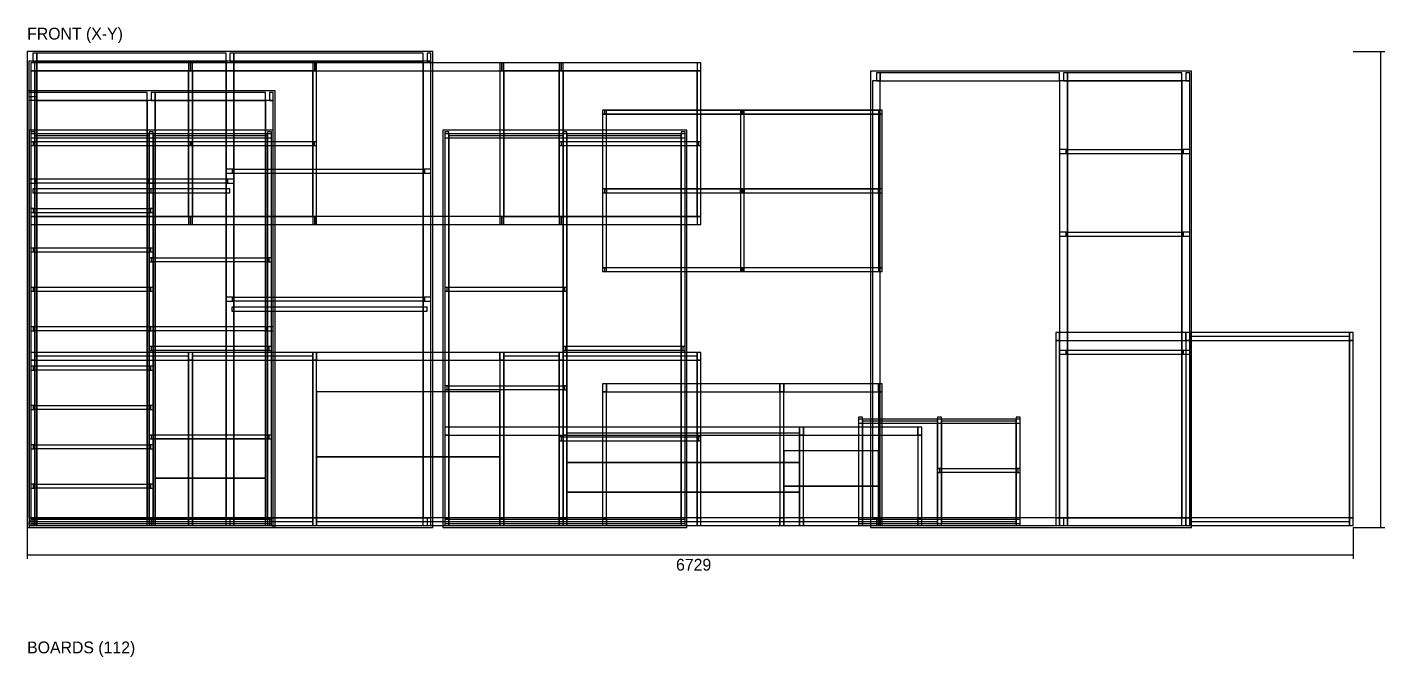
# Model space of a CAD drawing. Header units: millimetres. Extents: x 0 to 31630, y -6679 to 16403.
# Drawn here: x 0 to 6889, y -658 to 2541 of the extents above; entities that cross this region are included whole.
import ezdxf

# ---------------------------------------------------------------- set-up
doc = ezdxf.new("R2010")
doc.units = ezdxf.units.MM
for name, color, linetype in [('BOARDS', 3, 'CONTINUOUS'), ('DIMS', 2, 'CONTINUOUS'), ('FITTINGS', 5, 'CONTINUOUS'), ('MEMBERS', 1, 'CONTINUOUS'), ('TEXT', 4, 'CONTINUOUS')]:
    doc.layers.add(name, color=color, linetype=linetype)

msp = doc.modelspace()

# ---------------------------------------------------------------- linework, layer by layer
at = {"layer": 'BOARDS'}
for p, q in [((2058, 2418), (0, 2418)), ((0, 2418), (0, 0)), ((2058, 0), (2058, 2418)), ((5908, 2318), (4280, 2318)), ((4280, 2318), (4280, 0)), ((5908, 0), (5908, 2318)), ((1258, 2218), (0, 2218)), ((0, 2218), (0, 0)), ((1258, 0), (1258, 2218)), ((3628, 2118), (2930, 2118)), ((2930, 2118), (2930, 2100)), ((2930, 2100), (3628, 2100)), ((3628, 2100), (3628, 2118)), ((4328, 2118), (3630, 2118)), ((3630, 2118), (3630, 2100)), ((3630, 2100), (4328, 2100)), ((4328, 2100), (4328, 2118)), ((1248, 2018), (10, 2018)), ((10, 2018), (10, 0)), ((1248, 0), (1248, 2018)), ((3348, 2018), (2110, 2018)), ((2110, 2018), (2110, 0)), ((3348, 0), (3348, 2018)), ((828, 1958), (30, 1958)), ((30, 1958), (30, 1940)), ((30, 1940), (828, 1940)), ((828, 1940), (828, 1958)), ((1458, 1958), (830, 1958)), ((830, 1958), (830, 1940)), ((830, 1940), (1458, 1940)), ((1458, 1940), (1458, 1958)), ((3408, 1958), (2710, 1958)), ((2710, 1958), (2710, 1940)), ((2710, 1940), (3408, 1940)), ((3408, 1940), (3408, 1958)), ((5868, 1918), (5270, 1918)), ((5270, 1918), (5270, 1900)), ((5270, 1900), (5868, 1900)), ((5868, 1900), (5868, 1918)), ((2018, 1818), (1040, 1818)), ((1040, 1818), (1040, 1800)), ((1040, 1800), (2018, 1800)), ((2018, 1800), (2018, 1818)), ((1018, 1768), (40, 1768)), ((40, 1768), (40, 1750)), ((618, 1768), (40, 1768)), ((40, 1768), (40, 1750)), ((40, 1750), (1018, 1750)), ((40, 1750), (618, 1750)), ((618, 1750), (618, 1768)), ((1018, 1750), (1018, 1768)), ((3628, 1718), (2930, 1718)), ((2930, 1718), (2930, 1700)), ((2930, 1700), (3628, 1700)), ((3628, 1700), (3628, 1718)), ((4328, 1718), (3630, 1718)), ((3630, 1718), (3630, 1700)), ((3630, 1700), (4328, 1700)), ((4328, 1700), (4328, 1718)), ((628, 1618), (30, 1618)), ((30, 1618), (30, 1600)), ((30, 1600), (628, 1600)), ((628, 1600), (628, 1618)), ((5868, 1498), (5270, 1498)), ((5270, 1498), (5270, 1480)), ((5270, 1480), (5868, 1480)), ((5868, 1480), (5868, 1498)), ((628, 1418), (30, 1418)), ((30, 1418), (30, 1400)), ((30, 1400), (628, 1400)), ((628, 1400), (628, 1418)), ((1228, 1368), (630, 1368)), ((630, 1368), (630, 1350)), ((630, 1350), (1228, 1350)), ((1228, 1350), (1228, 1368)), ((3628, 1318), (2930, 1318)), ((2930, 1318), (2930, 1300)), ((3628, 1300), (3628, 1318)), ((4328, 1318), (3630, 1318)), ((3630, 1318), (3630, 1300)), ((4328, 1300), (4328, 1318)), ((2930, 1300), (3628, 1300)), ((3630, 1300), (4328, 1300)), ((628, 1218), (30, 1218)), ((30, 1218), (30, 1200)), ((30, 1200), (628, 1200)), ((628, 1200), (628, 1218)), ((2728, 1218), (2130, 1218)), ((2130, 1218), (2130, 1200)), ((2130, 1200), (2728, 1200)), ((2728, 1200), (2728, 1218)), ((2018, 1168), (1040, 1168)), ((1040, 1168), (1040, 1150)), ((1040, 1150), (2018, 1150)), ((2018, 1150), (2018, 1168)), ((628, 1018), (30, 1018)), ((30, 1018), (30, 1000)), ((30, 1000), (628, 1000)), ((628, 1000), (628, 1018)), ((1218, 1018), (640, 1018)), ((640, 1018), (640, 1000)), ((640, 1000), (1218, 1000)), ((1218, 1000), (1218, 1018)), ((1228, 918), (630, 918)), ((630, 918), (630, 900)), ((630, 900), (1228, 900)), ((1228, 900), (1228, 918)), ((3328, 918), (2730, 918)), ((2730, 918), (2730, 900)), ((2730, 900), (3328, 900)), ((3328, 900), (3328, 918)), ((5868, 898), (5270, 898)), ((5270, 898), (5270, 880)), ((5868, 880), (5868, 898)), ((5270, 880), (5868, 880)), ((628, 818), (30, 818)), ((30, 818), (30, 800)), ((30, 800), (628, 800)), ((628, 800), (628, 818)), ((2728, 718), (2130, 718)), ((2130, 718), (2130, 700)), ((2130, 700), (2728, 700)), ((2728, 700), (2728, 718)), ((628, 618), (30, 618)), ((30, 618), (30, 600)), ((30, 600), (628, 600)), ((628, 600), (628, 618)), ((628, 418), (30, 418)), ((30, 418), (30, 400)), ((628, 400), (628, 418)), ((1228, 468), (630, 468)), ((630, 468), (630, 450)), ((630, 450), (1228, 450)), ((1228, 450), (1228, 468)), ((3408, 458), (2710, 458)), ((2710, 458), (2710, 440)), ((2710, 440), (3408, 440)), ((3408, 440), (3408, 458)), ((30, 400), (628, 400)), ((5028, 298), (4630, 298)), ((4630, 298), (4630, 280)), ((4630, 280), (5028, 280)), ((5028, 280), (5028, 298)), ((628, 218), (30, 218)), ((30, 218), (30, 200)), ((628, 200), (628, 218)), ((30, 200), (628, 200)), ((0, 0), (2058, 0)), ((0, 0), (1258, 0)), ((10, 0), (1248, 0)), ((2110, 0), (3348, 0)), ((4280, 0), (5908, 0))]:
    msp.add_line(p, q, dxfattribs=at)
at = {"layer": 'DIMS'}
for p, q in [((6729, 2418), (6889, 2418)), ((6869, 0), (6869, 2418)), ((0, 0), (0, -160)), ((6729, 0), (6729, -160)), ((6729, 0), (6889, 0)), ((0, -140), (6729, -140))]:
    msp.add_line(p, q, dxfattribs=at)
at = {"layer": 'FITTINGS'}
for p, q in [((1009, 2369), (49, 2369)), ((49, 2369), (49, 49)), ((1009, 49), (1009, 2369)), ((2009, 2369), (1049, 2369)), ((1049, 2369), (1049, 49)), ((2009, 49), (2009, 2369)), ((819, 2319), (39, 2319)), ((39, 2319), (39, 1579)), ((819, 1579), (819, 2319)), ((1449, 2319), (839, 2319)), ((839, 2319), (839, 1579)), ((1449, 1579), (1449, 2319)), ((2699, 2319), (2419, 2319)), ((2419, 2319), (2419, 1579)), ((2699, 1579), (2699, 2319)), ((3399, 2319), (2719, 2319)), ((2719, 2319), (2719, 1579)), ((3399, 1579), (3399, 2319)), ((5859, 2269), (5279, 2269)), ((5279, 2269), (5279, 49)), ((5859, 49), (5859, 2269)), ((609, 2169), (49, 2169)), ((49, 2169), (49, 49)), ((609, 49), (609, 2169)), ((1209, 2169), (649, 2169)), ((649, 2169), (649, 49)), ((1209, 49), (1209, 2169)), ((619, 1989), (39, 1989)), ((39, 1989), (39, 29)), ((619, 29), (619, 1989)), ((1219, 1989), (639, 1989)), ((639, 1989), (639, 29)), ((1219, 29), (1219, 1989)), ((2719, 1989), (2139, 1989)), ((2139, 1989), (2139, 29)), ((2719, 29), (2719, 1989)), ((3319, 1989), (2739, 1989)), ((2739, 1989), (2739, 29)), ((3319, 29), (3319, 1989)), ((39, 1579), (819, 1579)), ((839, 1579), (1449, 1579)), ((2419, 1579), (2699, 1579)), ((2719, 1579), (3399, 1579)), ((6709, 969), (5899, 969)), ((5899, 969), (5899, 29)), ((6709, 29), (6709, 969)), ((819, 869), (39, 869)), ((39, 869), (39, 29)), ((819, 29), (819, 869)), ((1449, 869), (839, 869)), ((839, 869), (839, 29)), ((1449, 29), (1449, 869)), ((2699, 869), (2419, 869)), ((2419, 869), (2419, 29)), ((2699, 29), (2699, 869)), ((3399, 869), (2719, 869)), ((2719, 869), (2719, 29)), ((3399, 29), (3399, 869)), ((2399, 689), (1469, 689)), ((1469, 689), (1469, 359)), ((2399, 359), (2399, 689)), ((4619, 539), (4239, 539)), ((4239, 539), (4239, 29)), ((4619, 29), (4619, 539)), ((5019, 539), (4639, 539)), ((4639, 539), (4639, 29)), ((5019, 29), (5019, 539)), ((1209, 449), (649, 449)), ((649, 449), (649, 249)), ((1209, 249), (1209, 449)), ((3919, 479), (2739, 479)), ((2739, 479), (2739, 329)), ((3919, 329), (3919, 479)), ((2399, 359), (1469, 359)), ((1469, 359), (1469, 29)), ((1469, 359), (2399, 359)), ((2399, 29), (2399, 359)), ((4319, 389), (3839, 389)), ((3839, 389), (3839, 209)), ((4319, 209), (4319, 389)), ((3919, 329), (2739, 329)), ((2739, 329), (2739, 179)), ((2739, 329), (3919, 329)), ((3919, 179), (3919, 329)), ((1209, 249), (649, 249)), ((649, 249), (649, 49)), ((649, 249), (1209, 249)), ((1209, 49), (1209, 249)), ((4319, 209), (3839, 209)), ((3839, 209), (3839, 29)), ((3839, 209), (4319, 209)), ((4319, 29), (4319, 209)), ((3919, 179), (2739, 179)), ((2739, 179), (2739, 29)), ((2739, 179), (3919, 179)), ((3919, 29), (3919, 179)), ((39, 29), (819, 29)), ((39, 29), (619, 29)), ((49, 49), (1009, 49)), ((49, 49), (609, 49)), ((639, 29), (1219, 29)), ((649, 49), (1209, 49)), ((649, 49), (1209, 49)), ((839, 29), (1449, 29)), ((1049, 49), (2009, 49)), ((1469, 29), (2399, 29)), ((2139, 29), (2719, 29)), ((2419, 29), (2699, 29)), ((2719, 29), (3399, 29)), ((2739, 29), (3919, 29)), ((2739, 29), (3319, 29)), ((3839, 29), (4319, 29)), ((4239, 29), (4619, 29)), ((4639, 29), (5019, 29)), ((5279, 49), (5859, 49)), ((5899, 29), (6709, 29))]:
    msp.add_line(p, q, dxfattribs=at)
at = {"layer": 'MEMBERS'}
for p, q in [((49, 2369), (9, 2369)), ((9, 2369), (9, 49)), ((49, 2369), (9, 2369)), ((9, 2369), (9, 49)), ((829, 2359), (19, 2359)), ((19, 2359), (19, 2319)), ((829, 2359), (19, 2359)), ((19, 2359), (19, 2319)), ((39, 2359), (19, 2359)), ((19, 2359), (19, 2319)), ((49, 2409), (29, 2409)), ((29, 2409), (29, 2369)), ((29, 2369), (49, 2369)), ((39, 2319), (39, 2359)), ((1009, 2409), (49, 2409)), ((49, 2409), (49, 2369)), ((1009, 2409), (49, 2409)), ((49, 2409), (49, 2369)), ((49, 2369), (49, 2409)), ((49, 49), (49, 2369)), ((49, 49), (49, 2369)), ((49, 2369), (1009, 2369)), ((49, 2369), (1009, 2369)), ((839, 2359), (819, 2359)), ((819, 2359), (819, 2319)), ((829, 2319), (829, 2359)), ((829, 2319), (829, 2359)), ((1459, 2359), (829, 2359)), ((829, 2359), (829, 2319)), ((1459, 2359), (829, 2359)), ((829, 2359), (829, 2319)), ((839, 2319), (839, 2359)), ((1009, 2369), (1009, 2409)), ((1009, 2369), (1009, 2409)), ((1049, 2369), (1009, 2369)), ((1009, 2369), (1009, 49)), ((1049, 2369), (1009, 2369)), ((1009, 2369), (1009, 49)), ((1049, 2409), (1029, 2409)), ((1029, 2409), (1029, 2369)), ((1029, 2369), (1049, 2369)), ((2009, 2409), (1049, 2409)), ((1049, 2409), (1049, 2369)), ((2009, 2409), (1049, 2409)), ((1049, 2409), (1049, 2369)), ((1049, 2369), (1049, 2409)), ((1049, 49), (1049, 2369)), ((1049, 49), (1049, 2369)), ((1049, 2369), (2009, 2369)), ((1049, 2369), (2009, 2369)), ((1469, 2359), (1449, 2359)), ((1449, 2359), (1449, 2319)), ((1459, 2319), (1459, 2359)), ((1459, 2319), (1459, 2359)), ((2409, 2359), (1459, 2359)), ((1459, 2359), (1459, 2319)), ((2409, 2359), (1459, 2359)), ((1459, 2359), (1459, 2319)), ((1469, 2319), (1469, 2359)), ((2009, 2369), (2009, 2409)), ((2009, 2369), (2009, 2409)), ((2049, 2369), (2009, 2369)), ((2009, 2369), (2009, 49)), ((2049, 2369), (2009, 2369)), ((2009, 2369), (2009, 49)), ((2049, 2409), (2029, 2409)), ((2029, 2409), (2029, 2369)), ((2029, 2369), (2049, 2369)), ((2049, 2369), (2049, 2409)), ((2049, 49), (2049, 2369)), ((2049, 49), (2049, 2369)), ((2419, 2359), (2399, 2359)), ((2399, 2359), (2399, 2319)), ((2409, 2319), (2409, 2359)), ((2409, 2319), (2409, 2359)), ((2709, 2359), (2409, 2359)), ((2409, 2359), (2409, 2319)), ((2709, 2359), (2409, 2359)), ((2409, 2359), (2409, 2319)), ((2419, 2319), (2419, 2359)), ((2719, 2359), (2699, 2359)), ((2699, 2359), (2699, 2319)), ((2709, 2319), (2709, 2359)), ((2709, 2319), (2709, 2359)), ((3419, 2359), (2709, 2359)), ((2709, 2359), (2709, 2319)), ((3419, 2359), (2709, 2359)), ((2709, 2359), (2709, 2319)), ((2719, 2319), (2719, 2359)), ((3419, 2359), (3399, 2359)), ((3399, 2359), (3399, 2319)), ((3419, 2319), (3419, 2359)), ((3419, 2319), (3419, 2359)), ((3419, 2319), (3419, 2359)), ((39, 2319), (19, 2319)), ((19, 2319), (19, 1579)), ((39, 2319), (19, 2319)), ((19, 2319), (19, 1579)), ((19, 2319), (829, 2319)), ((19, 2319), (829, 2319)), ((19, 2319), (39, 2319)), ((39, 1579), (39, 2319)), ((39, 1579), (39, 2319)), ((839, 2319), (819, 2319)), ((819, 2319), (819, 1579)), ((839, 2319), (819, 2319)), ((819, 2319), (819, 1579)), ((819, 2319), (839, 2319)), ((829, 2319), (1459, 2319)), ((829, 2319), (1459, 2319)), ((839, 1579), (839, 2319)), ((839, 1579), (839, 2319)), ((1469, 2319), (1449, 2319)), ((1449, 2319), (1449, 1579)), ((1469, 2319), (1449, 2319)), ((1449, 2319), (1449, 1579)), ((1449, 2319), (1469, 2319)), ((1459, 2319), (2409, 2319)), ((1459, 2319), (2409, 2319)), ((1469, 1579), (1469, 2319)), ((1469, 1579), (1469, 2319)), ((2419, 2319), (2399, 2319)), ((2399, 2319), (2399, 1579)), ((2419, 2319), (2399, 2319)), ((2399, 2319), (2399, 1579)), ((2399, 2319), (2419, 2319)), ((2409, 2319), (2709, 2319)), ((2409, 2319), (2709, 2319)), ((2419, 1579), (2419, 2319)), ((2419, 1579), (2419, 2319)), ((2719, 2319), (2699, 2319)), ((2699, 2319), (2699, 1579)), ((2719, 2319), (2699, 2319)), ((2699, 2319), (2699, 1579)), ((2699, 2319), (2719, 2319)), ((2709, 2319), (3419, 2319)), ((2709, 2319), (3419, 2319)), ((2719, 1579), (2719, 2319)), ((2719, 1579), (2719, 2319)), ((3419, 2319), (3399, 2319)), ((3399, 2319), (3399, 1579)), ((3419, 2319), (3399, 2319)), ((3399, 2319), (3399, 1579)), ((3399, 2319), (3419, 2319)), ((3419, 1579), (3419, 2319)), ((3419, 1579), (3419, 2319)), ((4329, 2309), (4309, 2309)), ((4309, 2309), (4309, 2269)), ((5239, 2309), (4329, 2309)), ((4329, 2309), (4329, 2269)), ((5239, 2309), (4329, 2309)), ((4329, 2309), (4329, 2269)), ((4329, 2269), (4329, 2309)), ((5239, 2269), (5239, 2309)), ((5239, 2269), (5239, 2309)), ((5279, 2309), (5259, 2309)), ((5259, 2309), (5259, 2269)), ((5859, 2309), (5279, 2309)), ((5279, 2309), (5279, 2269)), ((5859, 2309), (5279, 2309)), ((5279, 2309), (5279, 2269)), ((5279, 2269), (5279, 2309)), ((5859, 2269), (5859, 2309)), ((5859, 2269), (5859, 2309)), ((5899, 2309), (5879, 2309)), ((5879, 2309), (5879, 2269)), ((5899, 2269), (5899, 2309)), ((49, 2209), (9, 2209)), ((9, 2209), (9, 2189)), ((609, 2209), (49, 2209)), ((49, 2209), (49, 2169)), ((609, 2209), (49, 2209)), ((49, 2209), (49, 2169)), ((49, 2189), (49, 2209)), ((609, 2169), (609, 2209)), ((609, 2169), (609, 2209)), ((649, 2209), (629, 2209)), ((629, 2209), (629, 2169)), ((1209, 2209), (649, 2209)), ((649, 2209), (649, 2169)), ((1209, 2209), (649, 2209)), ((649, 2209), (649, 2169)), ((649, 2169), (649, 2209)), ((1209, 2169), (1209, 2209)), ((1209, 2169), (1209, 2209)), ((1249, 2209), (1229, 2209)), ((1229, 2209), (1229, 2169)), ((1249, 2169), (1249, 2209)), ((4329, 2269), (4289, 2269)), ((4289, 2269), (4289, 49)), ((4329, 2269), (4289, 2269)), ((4289, 2269), (4289, 49)), ((4309, 2269), (4329, 2269)), ((4329, 49), (4329, 2269)), ((4329, 49), (4329, 2269)), ((4329, 2269), (5239, 2269)), ((4329, 2269), (5239, 2269)), ((5279, 2269), (5239, 2269)), ((5239, 2269), (5239, 49)), ((5279, 2269), (5239, 2269)), ((5239, 2269), (5239, 49)), ((5259, 2269), (5279, 2269)), ((5279, 49), (5279, 2269)), ((5279, 49), (5279, 2269)), ((5279, 2269), (5859, 2269)), ((5279, 2269), (5859, 2269)), ((5899, 2269), (5859, 2269)), ((5859, 2269), (5859, 49)), ((5899, 2269), (5859, 2269)), ((5859, 2269), (5859, 49)), ((5879, 2269), (5899, 2269)), ((5899, 49), (5899, 2269)), ((5899, 49), (5899, 2269)), ((9, 2189), (49, 2189)), ((49, 2169), (9, 2169)), ((9, 2169), (9, 49)), ((49, 2169), (9, 2169)), ((9, 2169), (9, 49)), ((49, 49), (49, 2169)), ((49, 49), (49, 2169)), ((49, 2169), (609, 2169)), ((49, 2169), (609, 2169)), ((649, 2169), (609, 2169)), ((609, 2169), (609, 49)), ((649, 2169), (609, 2169)), ((609, 2169), (609, 49)), ((629, 2169), (649, 2169)), ((649, 49), (649, 2169)), ((649, 49), (649, 2169)), ((649, 2169), (1209, 2169)), ((649, 2169), (1209, 2169)), ((1249, 2169), (1209, 2169)), ((1209, 2169), (1209, 49)), ((1249, 2169), (1209, 2169)), ((1209, 2169), (1209, 49)), ((1229, 2169), (1249, 2169)), ((1249, 49), (1249, 2169)), ((1249, 49), (1249, 2169)), ((3629, 2119), (2919, 2119)), ((2919, 2119), (2919, 2099)), ((3629, 2119), (2919, 2119)), ((2919, 2119), (2919, 2099)), ((2939, 2119), (2919, 2119)), ((2919, 2119), (2919, 2099)), ((2939, 2099), (2919, 2099)), ((2919, 2099), (2919, 1319)), ((2939, 2099), (2919, 2099)), ((2919, 2099), (2919, 1319)), ((2919, 2099), (3629, 2099)), ((2919, 2099), (3629, 2099)), ((2919, 2099), (2939, 2099)), ((2939, 2099), (2939, 2119)), ((2939, 1319), (2939, 2099)), ((2939, 1319), (2939, 2099)), ((3639, 2119), (3619, 2119)), ((3619, 2119), (3619, 2099)), ((3639, 2099), (3619, 2099)), ((3619, 2099), (3619, 1319)), ((3639, 2099), (3619, 2099)), ((3619, 2099), (3619, 1319)), ((3619, 2099), (3639, 2099)), ((3629, 2099), (3629, 2119)), ((3629, 2099), (3629, 2119)), ((4339, 2119), (3629, 2119)), ((3629, 2119), (3629, 2099)), ((4339, 2119), (3629, 2119)), ((3629, 2119), (3629, 2099)), ((3629, 2099), (4339, 2099)), ((3629, 2099), (4339, 2099)), ((3639, 2099), (3639, 2119)), ((3639, 1319), (3639, 2099)), ((3639, 1319), (3639, 2099)), ((4339, 2119), (4319, 2119)), ((4319, 2119), (4319, 2099)), ((4339, 2099), (4319, 2099)), ((4319, 2099), (4319, 1319)), ((4339, 2099), (4319, 2099)), ((4319, 2099), (4319, 1319)), ((4319, 2099), (4339, 2099)), ((4339, 2099), (4339, 2119)), ((4339, 2099), (4339, 2119)), ((4339, 2099), (4339, 2119)), ((4339, 1319), (4339, 2099)), ((4339, 1319), (4339, 2099)), ((39, 2009), (19, 2009)), ((19, 2009), (19, 9)), ((39, 2009), (19, 2009)), ((19, 2009), (19, 9)), ((39, 1999), (19, 1999)), ((19, 1999), (19, 1979)), ((39, 9), (39, 2009)), ((39, 9), (39, 2009)), ((619, 1999), (39, 1999)), ((39, 1999), (39, 1979)), ((619, 1999), (39, 1999)), ((39, 1999), (39, 1979)), ((39, 1979), (39, 1999)), ((639, 2009), (619, 2009)), ((619, 2009), (619, 9)), ((639, 2009), (619, 2009)), ((619, 2009), (619, 9)), ((619, 1979), (619, 1999)), ((619, 1979), (619, 1999)), ((639, 1999), (619, 1999)), ((619, 1999), (619, 1979)), ((639, 9), (639, 2009)), ((639, 9), (639, 2009)), ((1219, 1999), (639, 1999)), ((639, 1999), (639, 1979)), ((1219, 1999), (639, 1999)), ((639, 1999), (639, 1979)), ((639, 1979), (639, 1999)), ((1239, 2009), (1219, 2009)), ((1219, 2009), (1219, 9)), ((1239, 2009), (1219, 2009)), ((1219, 2009), (1219, 9)), ((1219, 1979), (1219, 1999)), ((1219, 1979), (1219, 1999)), ((1239, 1999), (1219, 1999)), ((1219, 1999), (1219, 1979)), ((1239, 9), (1239, 2009)), ((1239, 9), (1239, 2009)), ((1239, 1979), (1239, 1999)), ((2139, 2009), (2119, 2009)), ((2119, 2009), (2119, 9)), ((2139, 2009), (2119, 2009)), ((2119, 2009), (2119, 9)), ((2139, 1999), (2119, 1999)), ((2119, 1999), (2119, 1979)), ((2139, 9), (2139, 2009)), ((2139, 9), (2139, 2009)), ((2719, 1999), (2139, 1999)), ((2139, 1999), (2139, 1979)), ((2719, 1999), (2139, 1999)), ((2139, 1999), (2139, 1979)), ((2139, 1979), (2139, 1999)), ((2739, 2009), (2719, 2009)), ((2719, 2009), (2719, 9)), ((2739, 2009), (2719, 2009)), ((2719, 2009), (2719, 9)), ((2719, 1979), (2719, 1999)), ((2719, 1979), (2719, 1999)), ((2739, 1999), (2719, 1999)), ((2719, 1999), (2719, 1979)), ((2739, 9), (2739, 2009)), ((2739, 9), (2739, 2009)), ((3319, 1999), (2739, 1999)), ((2739, 1999), (2739, 1979)), ((3319, 1999), (2739, 1999)), ((2739, 1999), (2739, 1979)), ((2739, 1979), (2739, 1999)), ((3339, 2009), (3319, 2009)), ((3319, 2009), (3319, 9)), ((3339, 2009), (3319, 2009)), ((3319, 2009), (3319, 9)), ((3319, 1979), (3319, 1999)), ((3319, 1979), (3319, 1999)), ((3339, 1999), (3319, 1999)), ((3319, 1999), (3319, 1979)), ((3339, 9), (3339, 2009)), ((3339, 9), (3339, 2009)), ((3339, 1979), (3339, 1999)), ((19, 1979), (39, 1979)), ((39, 1959), (19, 1959)), ((19, 1959), (19, 1939)), ((19, 1939), (39, 1939)), ((39, 1979), (619, 1979)), ((39, 1979), (619, 1979)), ((39, 1939), (39, 1959)), ((619, 1979), (639, 1979)), ((639, 1979), (1219, 1979)), ((639, 1979), (1219, 1979)), ((839, 1959), (819, 1959)), ((819, 1959), (819, 1939)), ((819, 1939), (839, 1939)), ((839, 1939), (839, 1959)), ((1219, 1979), (1239, 1979)), ((1469, 1959), (1449, 1959)), ((1449, 1959), (1449, 1939)), ((1449, 1939), (1469, 1939)), ((1469, 1939), (1469, 1959)), ((2119, 1979), (2139, 1979)), ((2139, 1979), (2719, 1979)), ((2139, 1979), (2719, 1979)), ((2719, 1959), (2699, 1959)), ((2699, 1959), (2699, 1939)), ((2699, 1939), (2719, 1939)), ((2719, 1979), (2739, 1979)), ((2719, 1939), (2719, 1959)), ((2739, 1979), (3319, 1979)), ((2739, 1979), (3319, 1979)), ((3319, 1979), (3339, 1979)), ((3419, 1959), (3399, 1959)), ((3399, 1959), (3399, 1939)), ((3399, 1939), (3419, 1939)), ((3419, 1939), (3419, 1959)), ((5279, 1919), (5239, 1919)), ((5239, 1919), (5239, 1899)), ((5239, 1899), (5279, 1899)), ((5279, 1899), (5279, 1919)), ((5899, 1919), (5859, 1919)), ((5859, 1919), (5859, 1899)), ((5859, 1899), (5899, 1899)), ((5899, 1899), (5899, 1919)), ((1049, 1819), (1009, 1819)), ((1009, 1819), (1009, 1799)), ((1009, 1799), (1049, 1799)), ((1049, 1799), (1049, 1819)), ((2049, 1819), (2009, 1819)), ((2009, 1819), (2009, 1799)), ((2009, 1799), (2049, 1799)), ((2049, 1799), (2049, 1819)), ((49, 1769), (9, 1769)), ((9, 1769), (9, 1749)), ((49, 1769), (9, 1769)), ((9, 1769), (9, 1749)), ((9, 1749), (49, 1749)), ((9, 1749), (49, 1749)), ((49, 1749), (49, 1769)), ((49, 1749), (49, 1769)), ((649, 1769), (609, 1769)), ((609, 1769), (609, 1749)), ((609, 1749), (649, 1749)), ((649, 1749), (649, 1769)), ((1049, 1769), (1009, 1769)), ((1009, 1769), (1009, 1749)), ((1009, 1749), (1049, 1749)), ((1049, 1749), (1049, 1769)), ((629, 1719), (29, 1719)), ((29, 1719), (29, 1699)), ((29, 1699), (629, 1699)), ((1029, 1719), (39, 1719)), ((39, 1719), (39, 1699)), ((39, 1699), (1029, 1699)), ((629, 1699), (629, 1719)), ((1029, 1699), (1029, 1719)), ((2939, 1719), (2919, 1719)), ((2919, 1719), (2919, 1699)), ((2919, 1699), (2939, 1699)), ((3619, 1719), (2939, 1719)), ((2939, 1719), (2939, 1699)), ((3619, 1719), (2939, 1719)), ((2939, 1719), (2939, 1699)), ((2939, 1699), (2939, 1719)), ((2939, 1699), (3619, 1699)), ((2939, 1699), (3619, 1699)), ((3619, 1699), (3619, 1719)), ((3619, 1699), (3619, 1719)), ((3639, 1719), (3619, 1719)), ((3619, 1719), (3619, 1699)), ((3619, 1699), (3639, 1699)), ((4319, 1719), (3639, 1719)), ((3639, 1719), (3639, 1699)), ((4319, 1719), (3639, 1719)), ((3639, 1719), (3639, 1699)), ((3639, 1699), (3639, 1719)), ((3639, 1699), (4319, 1699)), ((3639, 1699), (4319, 1699)), ((4319, 1699), (4319, 1719)), ((4319, 1699), (4319, 1719)), ((4339, 1719), (4319, 1719)), ((4319, 1719), (4319, 1699)), ((4319, 1699), (4339, 1699)), ((4339, 1699), (4339, 1719)), ((39, 1619), (19, 1619)), ((19, 1619), (19, 1599)), ((19, 1599), (39, 1599)), ((39, 1599), (39, 1619)), ((639, 1619), (619, 1619)), ((619, 1619), (619, 1599)), ((619, 1599), (639, 1599)), ((639, 1599), (639, 1619)), ((19, 1579), (39, 1579)), ((19, 1579), (39, 1579)), ((829, 1579), (19, 1579)), ((19, 1579), (19, 1539)), ((829, 1579), (19, 1579)), ((19, 1579), (19, 1539)), ((39, 1579), (19, 1579)), ((19, 1579), (19, 1539)), ((19, 1539), (829, 1539)), ((19, 1539), (829, 1539)), ((19, 1539), (39, 1539)), ((39, 1539), (39, 1579)), ((819, 1579), (839, 1579)), ((819, 1579), (839, 1579)), ((839, 1579), (819, 1579)), ((819, 1579), (819, 1539)), ((819, 1539), (839, 1539)), ((829, 1539), (829, 1579)), ((829, 1539), (829, 1579)), ((1459, 1579), (829, 1579)), ((829, 1579), (829, 1539)), ((1459, 1579), (829, 1579)), ((829, 1579), (829, 1539)), ((829, 1539), (1459, 1539)), ((829, 1539), (1459, 1539)), ((839, 1539), (839, 1579)), ((1449, 1579), (1469, 1579)), ((1449, 1579), (1469, 1579)), ((1469, 1579), (1449, 1579)), ((1449, 1579), (1449, 1539)), ((1449, 1539), (1469, 1539)), ((1459, 1539), (1459, 1579)), ((1459, 1539), (1459, 1579)), ((2409, 1579), (1459, 1579)), ((1459, 1579), (1459, 1539)), ((2409, 1579), (1459, 1579)), ((1459, 1579), (1459, 1539)), ((1459, 1539), (2409, 1539)), ((1459, 1539), (2409, 1539)), ((1469, 1539), (1469, 1579)), ((2399, 1579), (2419, 1579)), ((2399, 1579), (2419, 1579)), ((2419, 1579), (2399, 1579)), ((2399, 1579), (2399, 1539)), ((2399, 1539), (2419, 1539)), ((2409, 1539), (2409, 1579)), ((2409, 1539), (2409, 1579)), ((2709, 1579), (2409, 1579)), ((2409, 1579), (2409, 1539)), ((2709, 1579), (2409, 1579)), ((2409, 1579), (2409, 1539)), ((2409, 1539), (2709, 1539)), ((2409, 1539), (2709, 1539)), ((2419, 1539), (2419, 1579)), ((2699, 1579), (2719, 1579)), ((2699, 1579), (2719, 1579)), ((2719, 1579), (2699, 1579)), ((2699, 1579), (2699, 1539)), ((2699, 1539), (2719, 1539)), ((2709, 1539), (2709, 1579)), ((2709, 1539), (2709, 1579)), ((3419, 1579), (2709, 1579)), ((2709, 1579), (2709, 1539)), ((3419, 1579), (2709, 1579)), ((2709, 1579), (2709, 1539)), ((2709, 1539), (3419, 1539)), ((2709, 1539), (3419, 1539)), ((2719, 1539), (2719, 1579)), ((3399, 1579), (3419, 1579)), ((3399, 1579), (3419, 1579)), ((3419, 1579), (3399, 1579)), ((3399, 1579), (3399, 1539)), ((3399, 1539), (3419, 1539)), ((3419, 1539), (3419, 1579)), ((3419, 1539), (3419, 1579)), ((3419, 1539), (3419, 1579)), ((5279, 1499), (5239, 1499)), ((5239, 1499), (5239, 1479)), ((5239, 1479), (5279, 1479)), ((5279, 1479), (5279, 1499)), ((5899, 1499), (5859, 1499)), ((5859, 1499), (5859, 1479)), ((5859, 1479), (5899, 1479)), ((5899, 1479), (5899, 1499)), ((39, 1419), (19, 1419)), ((19, 1419), (19, 1399)), ((19, 1399), (39, 1399)), ((39, 1399), (39, 1419)), ((639, 1419), (619, 1419)), ((619, 1419), (619, 1399)), ((619, 1399), (639, 1399)), ((639, 1399), (639, 1419)), ((639, 1369), (619, 1369)), ((619, 1369), (619, 1349)), ((619, 1349), (639, 1349)), ((639, 1349), (639, 1369)), ((1239, 1369), (1219, 1369)), ((1219, 1369), (1219, 1349)), ((1219, 1349), (1239, 1349)), ((1239, 1349), (1239, 1369)), ((2919, 1319), (2939, 1319)), ((2919, 1319), (2939, 1319)), ((3629, 1319), (2919, 1319)), ((2919, 1319), (2919, 1299)), ((3629, 1319), (2919, 1319)), ((2919, 1319), (2919, 1299)), ((2939, 1319), (2919, 1319)), ((2919, 1319), (2919, 1299)), ((2939, 1299), (2939, 1319)), ((3619, 1319), (3639, 1319)), ((3619, 1319), (3639, 1319)), ((3639, 1319), (3619, 1319)), ((3619, 1319), (3619, 1299)), ((3629, 1299), (3629, 1319)), ((3629, 1299), (3629, 1319)), ((4339, 1319), (3629, 1319)), ((3629, 1319), (3629, 1299)), ((4339, 1319), (3629, 1319)), ((3629, 1319), (3629, 1299)), ((3639, 1299), (3639, 1319)), ((4319, 1319), (4339, 1319)), ((4319, 1319), (4339, 1319)), ((4339, 1319), (4319, 1319)), ((4319, 1319), (4319, 1299)), ((4339, 1299), (4339, 1319)), ((4339, 1299), (4339, 1319)), ((4339, 1299), (4339, 1319)), ((2919, 1299), (3629, 1299)), ((2919, 1299), (3629, 1299)), ((2919, 1299), (2939, 1299)), ((3619, 1299), (3639, 1299)), ((3629, 1299), (4339, 1299)), ((3629, 1299), (4339, 1299)), ((4319, 1299), (4339, 1299)), ((39, 1219), (19, 1219)), ((19, 1219), (19, 1199)), ((19, 1199), (39, 1199)), ((39, 1199), (39, 1219)), ((639, 1219), (619, 1219)), ((619, 1219), (619, 1199)), ((619, 1199), (639, 1199)), ((639, 1199), (639, 1219)), ((2139, 1219), (2119, 1219)), ((2119, 1219), (2119, 1199)), ((2119, 1199), (2139, 1199)), ((2139, 1199), (2139, 1219)), ((2739, 1219), (2719, 1219)), ((2719, 1219), (2719, 1199)), ((2719, 1199), (2739, 1199)), ((2739, 1199), (2739, 1219)), ((1049, 1169), (1009, 1169)), ((1009, 1169), (1009, 1149)), ((1009, 1149), (1049, 1149)), ((2029, 1119), (1039, 1119)), ((1039, 1119), (1039, 1099)), ((1049, 1149), (1049, 1169)), ((2049, 1169), (2009, 1169)), ((2009, 1169), (2009, 1149)), ((2009, 1149), (2049, 1149)), ((2029, 1099), (2029, 1119)), ((2049, 1149), (2049, 1169)), ((1039, 1099), (2029, 1099)), ((39, 1019), (19, 1019)), ((19, 1019), (19, 999)), ((19, 999), (39, 999)), ((39, 999), (39, 1019)), ((649, 1019), (609, 1019)), ((609, 1019), (609, 999)), ((609, 999), (649, 999)), ((639, 1019), (619, 1019)), ((619, 1019), (619, 999)), ((619, 999), (639, 999)), ((639, 999), (639, 1019)), ((649, 999), (649, 1019)), ((1249, 1019), (1209, 1019)), ((1209, 1019), (1209, 999)), ((1209, 999), (1249, 999)), ((1249, 999), (1249, 1019)), ((5239, 989), (5219, 989)), ((5219, 989), (5219, 949)), ((5879, 989), (5239, 989)), ((5239, 989), (5239, 949)), ((5879, 989), (5239, 989)), ((5239, 989), (5239, 949)), ((5239, 949), (5239, 989)), ((5879, 949), (5879, 989)), ((5879, 949), (5879, 989)), ((5899, 989), (5879, 989)), ((5879, 989), (5879, 949)), ((6709, 989), (5899, 989)), ((5899, 989), (5899, 949)), ((6709, 989), (5899, 989)), ((5899, 989), (5899, 949)), ((5899, 949), (5899, 989)), ((6709, 949), (6709, 989)), ((6709, 949), (6709, 989)), ((6729, 989), (6709, 989)), ((6709, 989), (6709, 949)), ((6729, 949), (6729, 989)), ((639, 919), (619, 919)), ((619, 919), (619, 899)), ((619, 899), (639, 899)), ((639, 899), (639, 919)), ((1239, 919), (1219, 919)), ((1219, 919), (1219, 899)), ((1219, 899), (1239, 899)), ((1239, 899), (1239, 919)), ((2739, 919), (2719, 919)), ((2719, 919), (2719, 899)), ((2719, 899), (2739, 899)), ((2739, 899), (2739, 919)), ((3339, 919), (3319, 919)), ((3319, 919), (3319, 899)), ((3319, 899), (3339, 899)), ((3339, 899), (3339, 919)), ((5239, 949), (5219, 949)), ((5219, 949), (5219, 49)), ((5239, 949), (5219, 949)), ((5219, 949), (5219, 49)), ((5219, 949), (5239, 949)), ((5239, 49), (5239, 949)), ((5239, 49), (5239, 949)), ((5239, 949), (5879, 949)), ((5239, 949), (5879, 949)), ((5279, 899), (5239, 899)), ((5239, 899), (5239, 879)), ((5279, 879), (5279, 899)), ((5899, 899), (5859, 899)), ((5859, 899), (5859, 879)), ((5899, 949), (5879, 949)), ((5879, 949), (5879, 49)), ((5899, 949), (5879, 949)), ((5879, 949), (5879, 49)), ((5879, 949), (5899, 949)), ((5899, 49), (5899, 949)), ((5899, 49), (5899, 949)), ((5899, 949), (6709, 949)), ((5899, 949), (6709, 949)), ((5899, 879), (5899, 899)), ((6729, 949), (6709, 949)), ((6709, 949), (6709, 49)), ((6729, 949), (6709, 949)), ((6709, 949), (6709, 49)), ((6709, 949), (6729, 949)), ((6729, 49), (6729, 949)), ((6729, 49), (6729, 949)), ((39, 889), (19, 889)), ((19, 889), (19, 849)), ((39, 849), (19, 849)), ((19, 849), (19, 49)), ((39, 849), (19, 849)), ((19, 849), (19, 49)), ((19, 849), (39, 849)), ((819, 889), (39, 889)), ((39, 889), (39, 849)), ((819, 889), (39, 889)), ((39, 889), (39, 849)), ((39, 849), (39, 889)), ((39, 49), (39, 849)), ((39, 49), (39, 849)), ((39, 849), (819, 849)), ((39, 849), (819, 849)), ((819, 849), (819, 889)), ((819, 849), (819, 889)), ((839, 889), (819, 889)), ((819, 889), (819, 849)), ((839, 849), (819, 849)), ((819, 849), (819, 49)), ((839, 849), (819, 849)), ((819, 849), (819, 49)), ((819, 849), (839, 849)), ((1449, 889), (839, 889)), ((839, 889), (839, 849)), ((1449, 889), (839, 889)), ((839, 889), (839, 849)), ((839, 849), (839, 889)), ((839, 49), (839, 849)), ((839, 49), (839, 849)), ((839, 849), (1449, 849)), ((839, 849), (1449, 849)), ((1449, 849), (1449, 889)), ((1449, 849), (1449, 889)), ((1469, 889), (1449, 889)), ((1449, 889), (1449, 849)), ((1469, 849), (1449, 849)), ((1449, 849), (1449, 49)), ((1469, 849), (1449, 849)), ((1449, 849), (1449, 49)), ((1449, 849), (1469, 849)), ((2399, 889), (1469, 889)), ((1469, 889), (1469, 849)), ((2399, 889), (1469, 889)), ((1469, 889), (1469, 849)), ((1469, 849), (1469, 889)), ((1469, 49), (1469, 849)), ((1469, 49), (1469, 849)), ((1469, 849), (2399, 849)), ((1469, 849), (2399, 849)), ((2399, 849), (2399, 889)), ((2399, 849), (2399, 889)), ((2419, 889), (2399, 889)), ((2399, 889), (2399, 849)), ((2419, 849), (2399, 849)), ((2399, 849), (2399, 49)), ((2419, 849), (2399, 849)), ((2399, 849), (2399, 49)), ((2399, 849), (2419, 849)), ((2699, 889), (2419, 889)), ((2419, 889), (2419, 849)), ((2699, 889), (2419, 889)), ((2419, 889), (2419, 849)), ((2419, 849), (2419, 889)), ((2419, 49), (2419, 849)), ((2419, 49), (2419, 849)), ((2419, 849), (2699, 849)), ((2419, 849), (2699, 849)), ((2699, 849), (2699, 889)), ((2699, 849), (2699, 889)), ((2719, 889), (2699, 889)), ((2699, 889), (2699, 849)), ((2719, 849), (2699, 849)), ((2699, 849), (2699, 49)), ((2719, 849), (2699, 849)), ((2699, 849), (2699, 49)), ((2699, 849), (2719, 849)), ((3399, 889), (2719, 889)), ((2719, 889), (2719, 849)), ((3399, 889), (2719, 889)), ((2719, 889), (2719, 849)), ((2719, 849), (2719, 889)), ((2719, 49), (2719, 849)), ((2719, 49), (2719, 849)), ((2719, 849), (3399, 849)), ((2719, 849), (3399, 849)), ((3399, 849), (3399, 889)), ((3399, 849), (3399, 889)), ((3419, 889), (3399, 889)), ((3399, 889), (3399, 849)), ((3419, 849), (3399, 849)), ((3399, 849), (3399, 49)), ((3419, 849), (3399, 849)), ((3399, 849), (3399, 49)), ((3399, 849), (3419, 849)), ((3419, 849), (3419, 889)), ((3419, 49), (3419, 849)), ((3419, 49), (3419, 849)), ((5239, 879), (5279, 879)), ((5859, 879), (5899, 879)), ((39, 819), (19, 819)), ((19, 819), (19, 799)), ((19, 799), (39, 799)), ((39, 799), (39, 819)), ((639, 819), (619, 819)), ((619, 819), (619, 799)), ((619, 799), (639, 799)), ((639, 799), (639, 819)), ((2139, 719), (2119, 719)), ((2119, 719), (2119, 699)), ((2119, 699), (2139, 699)), ((2139, 699), (2139, 719)), ((2739, 719), (2719, 719)), ((2719, 719), (2719, 699)), ((2719, 699), (2739, 699)), ((2739, 699), (2739, 719)), ((2939, 729), (2919, 729)), ((2919, 729), (2919, 689)), ((2939, 689), (2919, 689)), ((2919, 689), (2919, 49)), ((2939, 689), (2919, 689)), ((2919, 689), (2919, 49)), ((2919, 689), (2939, 689)), ((3819, 729), (2939, 729)), ((2939, 729), (2939, 689)), ((3819, 729), (2939, 729)), ((2939, 729), (2939, 689)), ((2939, 689), (2939, 729)), ((2939, 49), (2939, 689)), ((2939, 49), (2939, 689)), ((2939, 689), (3819, 689)), ((2939, 689), (3819, 689)), ((3819, 689), (3819, 729)), ((3819, 689), (3819, 729)), ((3839, 729), (3819, 729)), ((3819, 729), (3819, 689)), ((3839, 689), (3819, 689)), ((3819, 689), (3819, 49)), ((3839, 689), (3819, 689)), ((3819, 689), (3819, 49)), ((3819, 689), (3839, 689)), ((4319, 729), (3839, 729)), ((3839, 729), (3839, 689)), ((4319, 729), (3839, 729)), ((3839, 729), (3839, 689)), ((3839, 689), (3839, 729)), ((3839, 49), (3839, 689)), ((3839, 49), (3839, 689)), ((3839, 689), (4319, 689)), ((3839, 689), (4319, 689)), ((4319, 689), (4319, 729)), ((4319, 689), (4319, 729)), ((4339, 729), (4319, 729)), ((4319, 729), (4319, 689)), ((4339, 689), (4319, 689)), ((4319, 689), (4319, 49)), ((4339, 689), (4319, 689)), ((4319, 689), (4319, 49)), ((4319, 689), (4339, 689)), ((4339, 689), (4339, 729)), ((4339, 49), (4339, 689)), ((4339, 49), (4339, 689)), ((39, 619), (19, 619)), ((19, 619), (19, 599)), ((19, 599), (39, 599)), ((39, 599), (39, 619)), ((639, 619), (619, 619)), ((619, 619), (619, 599)), ((619, 599), (639, 599)), ((639, 599), (639, 619)), ((4239, 559), (4219, 559)), ((4219, 559), (4219, 9)), ((4239, 559), (4219, 559)), ((4219, 559), (4219, 9)), ((4239, 9), (4239, 559)), ((4239, 9), (4239, 559)), ((4639, 559), (4619, 559)), ((4619, 559), (4619, 9)), ((4639, 559), (4619, 559)), ((4619, 559), (4619, 9)), ((4639, 9), (4639, 559)), ((4639, 9), (4639, 559)), ((5039, 559), (5019, 559)), ((5019, 559), (5019, 9)), ((5039, 559), (5019, 559)), ((5019, 559), (5019, 9)), ((5039, 9), (5039, 559)), ((5039, 9), (5039, 559)), ((2139, 509), (2119, 509)), ((2119, 509), (2119, 469)), ((2719, 509), (2139, 509)), ((2139, 509), (2139, 469)), ((2719, 509), (2139, 509)), ((2139, 509), (2139, 469)), ((2139, 469), (2139, 509)), ((2719, 469), (2719, 509)), ((2719, 469), (2719, 509)), ((2739, 509), (2719, 509)), ((2719, 509), (2719, 469)), ((3919, 509), (2739, 509)), ((2739, 509), (2739, 469)), ((3919, 509), (2739, 509)), ((2739, 509), (2739, 469)), ((2739, 469), (2739, 509)), ((3919, 469), (3919, 509)), ((3919, 469), (3919, 509)), ((3939, 509), (3919, 509)), ((3919, 509), (3919, 469)), ((4519, 509), (3939, 509)), ((3939, 509), (3939, 469)), ((4519, 509), (3939, 509)), ((3939, 509), (3939, 469)), ((3939, 469), (3939, 509)), ((4239, 549), (4219, 549)), ((4219, 549), (4219, 529)), ((4219, 529), (4239, 529)), ((4619, 549), (4239, 549)), ((4239, 549), (4239, 529)), ((4619, 549), (4239, 549)), ((4239, 549), (4239, 529)), ((4239, 529), (4239, 549)), ((4239, 529), (4619, 529)), ((4239, 529), (4619, 529)), ((4519, 469), (4519, 509)), ((4519, 469), (4519, 509)), ((4539, 509), (4519, 509)), ((4519, 509), (4519, 469)), ((4539, 469), (4539, 509)), ((4619, 529), (4619, 549)), ((4619, 529), (4619, 549)), ((4639, 549), (4619, 549)), ((4619, 549), (4619, 529)), ((4619, 529), (4639, 529)), ((5019, 549), (4639, 549)), ((4639, 549), (4639, 529)), ((5019, 549), (4639, 549)), ((4639, 549), (4639, 529)), ((4639, 529), (4639, 549)), ((4639, 529), (5019, 529)), ((4639, 529), (5019, 529)), ((5019, 529), (5019, 549)), ((5019, 529), (5019, 549)), ((5039, 549), (5019, 549)), ((5019, 549), (5019, 529)), ((5019, 529), (5039, 529)), ((5039, 529), (5039, 549)), ((39, 419), (19, 419)), ((19, 419), (19, 399)), ((39, 399), (39, 419)), ((639, 469), (619, 469)), ((619, 469), (619, 449)), ((619, 449), (639, 449)), ((639, 419), (619, 419)), ((619, 419), (619, 399)), ((639, 449), (639, 469)), ((639, 399), (639, 419)), ((1239, 469), (1219, 469)), ((1219, 469), (1219, 449)), ((1219, 449), (1239, 449)), ((1239, 449), (1239, 469)), ((2139, 469), (2119, 469)), ((2119, 469), (2119, 49)), ((2139, 469), (2119, 469)), ((2119, 469), (2119, 49)), ((2119, 469), (2139, 469)), ((2139, 49), (2139, 469)), ((2139, 49), (2139, 469)), ((2139, 469), (2719, 469)), ((2139, 469), (2719, 469)), ((2719, 459), (2699, 459)), ((2699, 459), (2699, 439)), ((2699, 439), (2719, 439)), ((2739, 469), (2719, 469)), ((2719, 469), (2719, 49)), ((2739, 469), (2719, 469)), ((2719, 469), (2719, 49)), ((2719, 469), (2739, 469)), ((2719, 439), (2719, 459)), ((2739, 49), (2739, 469)), ((2739, 49), (2739, 469)), ((2739, 469), (3919, 469)), ((2739, 469), (3919, 469)), ((3419, 459), (3399, 459)), ((3399, 459), (3399, 439)), ((3399, 439), (3419, 439)), ((3419, 439), (3419, 459)), ((3939, 469), (3919, 469)), ((3919, 469), (3919, 49)), ((3939, 469), (3919, 469)), ((3919, 469), (3919, 49)), ((3919, 469), (3939, 469)), ((3939, 49), (3939, 469)), ((3939, 49), (3939, 469)), ((3939, 469), (4519, 469)), ((3939, 469), (4519, 469)), ((4539, 469), (4519, 469)), ((4519, 469), (4519, 49)), ((4539, 469), (4519, 469)), ((4519, 469), (4519, 49)), ((4519, 469), (4539, 469)), ((4539, 49), (4539, 469)), ((4539, 49), (4539, 469)), ((19, 399), (39, 399)), ((619, 399), (639, 399)), ((4639, 299), (4619, 299)), ((4619, 299), (4619, 279)), ((4619, 279), (4639, 279)), ((4639, 279), (4639, 299)), ((5039, 299), (5019, 299)), ((5019, 299), (5019, 279)), ((5019, 279), (5039, 279)), ((5039, 279), (5039, 299)), ((39, 219), (19, 219)), ((19, 219), (19, 199)), ((39, 199), (39, 219)), ((639, 219), (619, 219)), ((619, 219), (619, 199)), ((639, 199), (639, 219)), ((19, 199), (39, 199)), ((619, 199), (639, 199)), ((9, 49), (49, 49)), ((9, 49), (49, 49)), ((9, 49), (49, 49)), ((9, 49), (49, 49)), ((49, 29), (9, 29)), ((9, 29), (9, 9)), ((9, 9), (49, 9)), ((19, 49), (39, 49)), ((19, 49), (39, 49)), ((39, 49), (19, 49)), ((19, 49), (19, 9)), ((39, 39), (19, 39)), ((19, 39), (19, 19)), ((19, 19), (39, 19)), ((19, 9), (39, 9)), ((19, 9), (39, 9)), ((19, 9), (39, 9)), ((49, 49), (29, 49)), ((29, 49), (29, 9)), ((29, 9), (49, 9)), ((819, 49), (39, 49)), ((39, 49), (39, 9)), ((819, 49), (39, 49)), ((39, 49), (39, 9)), ((39, 9), (39, 49)), ((619, 39), (39, 39)), ((39, 39), (39, 19)), ((619, 39), (39, 39)), ((39, 39), (39, 19)), ((39, 19), (39, 39)), ((39, 19), (619, 19)), ((39, 19), (619, 19)), ((39, 9), (819, 9)), ((39, 9), (819, 9)), ((1009, 49), (49, 49)), ((49, 49), (49, 9)), ((1009, 49), (49, 49)), ((49, 49), (49, 9)), ((49, 9), (49, 49)), ((609, 49), (49, 49)), ((49, 49), (49, 9)), ((609, 49), (49, 49)), ((49, 49), (49, 9)), ((49, 9), (49, 29)), ((49, 9), (1009, 9)), ((49, 9), (1009, 9)), ((49, 9), (609, 9)), ((49, 9), (609, 9)), ((609, 49), (649, 49)), ((609, 49), (649, 49)), ((609, 9), (609, 49)), ((609, 9), (609, 49)), ((619, 19), (619, 39)), ((619, 19), (619, 39)), ((639, 39), (619, 39)), ((619, 39), (619, 19)), ((619, 19), (639, 19)), ((619, 9), (639, 9)), ((619, 9), (639, 9)), ((649, 49), (629, 49)), ((629, 49), (629, 9)), ((629, 9), (649, 9)), ((1219, 39), (639, 39)), ((639, 39), (639, 19)), ((1219, 39), (639, 39)), ((639, 39), (639, 19)), ((639, 19), (639, 39)), ((639, 19), (1219, 19)), ((639, 19), (1219, 19)), ((1209, 49), (649, 49)), ((649, 49), (649, 9)), ((1209, 49), (649, 49)), ((649, 49), (649, 9)), ((649, 9), (649, 49)), ((649, 9), (1209, 9)), ((649, 9), (1209, 9)), ((819, 49), (839, 49)), ((819, 49), (839, 49)), ((819, 9), (819, 49)), ((819, 9), (819, 49)), ((839, 49), (819, 49)), ((819, 49), (819, 9)), ((819, 9), (839, 9)), ((1449, 49), (839, 49)), ((839, 49), (839, 9)), ((1449, 49), (839, 49)), ((839, 49), (839, 9)), ((839, 9), (839, 49)), ((839, 9), (1449, 9)), ((839, 9), (1449, 9)), ((1009, 49), (1049, 49)), ((1009, 49), (1049, 49)), ((1009, 9), (1009, 49)), ((1009, 9), (1009, 49)), ((1049, 49), (1029, 49)), ((1029, 49), (1029, 9)), ((1029, 9), (1049, 9)), ((2009, 49), (1049, 49)), ((1049, 49), (1049, 9)), ((2009, 49), (1049, 49)), ((1049, 49), (1049, 9)), ((1049, 9), (1049, 49)), ((1049, 9), (2009, 9)), ((1049, 9), (2009, 9)), ((1209, 49), (1249, 49)), ((1209, 49), (1249, 49)), ((1209, 9), (1209, 49)), ((1209, 9), (1209, 49)), ((1219, 19), (1219, 39)), ((1219, 19), (1219, 39)), ((1239, 39), (1219, 39)), ((1219, 39), (1219, 19)), ((1219, 19), (1239, 19)), ((1219, 9), (1239, 9)), ((1219, 9), (1239, 9)), ((1249, 49), (1229, 49)), ((1229, 49), (1229, 9)), ((1229, 9), (1249, 9)), ((1239, 19), (1239, 39)), ((1249, 9), (1249, 49)), ((1449, 49), (1469, 49)), ((1449, 49), (1469, 49)), ((1449, 9), (1449, 49)), ((1449, 9), (1449, 49)), ((1469, 49), (1449, 49)), ((1449, 49), (1449, 9)), ((1449, 9), (1469, 9)), ((2399, 49), (1469, 49)), ((1469, 49), (1469, 9)), ((2399, 49), (1469, 49)), ((1469, 49), (1469, 9)), ((1469, 9), (1469, 49)), ((1469, 9), (2399, 9)), ((1469, 9), (2399, 9)), ((2009, 49), (2049, 49)), ((2009, 49), (2049, 49)), ((2009, 9), (2009, 49)), ((2009, 9), (2009, 49)), ((2049, 49), (2029, 49)), ((2029, 49), (2029, 9)), ((2029, 9), (2049, 9)), ((2049, 9), (2049, 49)), ((2119, 49), (2139, 49)), ((2119, 49), (2139, 49)), ((2139, 49), (2119, 49)), ((2119, 49), (2119, 9)), ((2139, 39), (2119, 39)), ((2119, 39), (2119, 19)), ((2119, 19), (2139, 19)), ((2119, 9), (2139, 9)), ((2119, 9), (2139, 9)), ((2119, 9), (2139, 9)), ((2719, 49), (2139, 49)), ((2139, 49), (2139, 9)), ((2719, 49), (2139, 49)), ((2139, 49), (2139, 9)), ((2139, 9), (2139, 49)), ((2719, 39), (2139, 39)), ((2139, 39), (2139, 19)), ((2719, 39), (2139, 39)), ((2139, 39), (2139, 19)), ((2139, 19), (2139, 39)), ((2139, 19), (2719, 19)), ((2139, 19), (2719, 19)), ((2139, 9), (2719, 9)), ((2139, 9), (2719, 9)), ((2399, 49), (2419, 49)), ((2399, 49), (2419, 49)), ((2399, 9), (2399, 49)), ((2399, 9), (2399, 49)), ((2419, 49), (2399, 49)), ((2399, 49), (2399, 9)), ((2399, 9), (2419, 9)), ((2699, 49), (2419, 49)), ((2419, 49), (2419, 9)), ((2699, 49), (2419, 49)), ((2419, 49), (2419, 9)), ((2419, 9), (2419, 49)), ((2419, 9), (2699, 9)), ((2419, 9), (2699, 9)), ((2699, 49), (2719, 49)), ((2699, 49), (2719, 49)), ((2699, 9), (2699, 49)), ((2699, 9), (2699, 49)), ((2719, 49), (2699, 49)), ((2699, 49), (2699, 9)), ((2699, 9), (2719, 9)), ((3399, 49), (2719, 49)), ((2719, 49), (2719, 9)), ((3399, 49), (2719, 49)), ((2719, 49), (2719, 9)), ((2719, 9), (2719, 49)), ((2719, 49), (2739, 49)), ((2719, 49), (2739, 49)), ((2719, 9), (2719, 49)), ((2719, 9), (2719, 49)), ((2739, 49), (2719, 49)), ((2719, 49), (2719, 9)), ((2719, 19), (2719, 39)), ((2719, 19), (2719, 39)), ((2739, 39), (2719, 39)), ((2719, 39), (2719, 19)), ((2719, 19), (2739, 19)), ((2719, 9), (3399, 9)), ((2719, 9), (3399, 9)), ((2719, 9), (2739, 9)), ((2719, 9), (2739, 9)), ((2719, 9), (2739, 9)), ((3919, 49), (2739, 49)), ((2739, 49), (2739, 9)), ((3919, 49), (2739, 49)), ((2739, 49), (2739, 9)), ((2739, 9), (2739, 49)), ((3319, 39), (2739, 39)), ((2739, 39), (2739, 19)), ((3319, 39), (2739, 39)), ((2739, 39), (2739, 19)), ((2739, 19), (2739, 39)), ((2739, 19), (3319, 19)), ((2739, 19), (3319, 19)), ((2739, 9), (3919, 9)), ((2739, 9), (3919, 9)), ((2919, 49), (2939, 49)), ((2919, 49), (2939, 49)), ((2939, 49), (2919, 49)), ((2919, 49), (2919, 9)), ((2919, 9), (2939, 9)), ((3819, 49), (2939, 49)), ((2939, 49), (2939, 9)), ((3819, 49), (2939, 49)), ((2939, 49), (2939, 9)), ((2939, 9), (2939, 49)), ((2939, 9), (3819, 9)), ((2939, 9), (3819, 9)), ((3319, 19), (3319, 39)), ((3319, 19), (3319, 39)), ((3339, 39), (3319, 39)), ((3319, 39), (3319, 19)), ((3319, 19), (3339, 19)), ((3319, 9), (3339, 9)), ((3319, 9), (3339, 9)), ((3339, 19), (3339, 39)), ((3399, 49), (3419, 49)), ((3399, 49), (3419, 49)), ((3399, 9), (3399, 49)), ((3399, 9), (3399, 49)), ((3419, 49), (3399, 49)), ((3399, 49), (3399, 9)), ((3399, 9), (3419, 9)), ((3419, 9), (3419, 49)), ((3819, 49), (3839, 49)), ((3819, 49), (3839, 49)), ((3819, 9), (3819, 49)), ((3819, 9), (3819, 49)), ((3839, 49), (3819, 49)), ((3819, 49), (3819, 9)), ((3819, 9), (3839, 9)), ((4319, 49), (3839, 49)), ((3839, 49), (3839, 9)), ((4319, 49), (3839, 49)), ((3839, 49), (3839, 9)), ((3839, 9), (3839, 49)), ((3839, 9), (4319, 9)), ((3839, 9), (4319, 9)), ((3919, 49), (3939, 49)), ((3919, 49), (3939, 49)), ((3919, 9), (3919, 49)), ((3919, 9), (3919, 49)), ((3939, 49), (3919, 49)), ((3919, 49), (3919, 9)), ((3919, 9), (3939, 9)), ((4519, 49), (3939, 49)), ((3939, 49), (3939, 9)), ((4519, 49), (3939, 49)), ((3939, 49), (3939, 9)), ((3939, 9), (3939, 49)), ((3939, 9), (4519, 9)), ((3939, 9), (4519, 9)), ((4239, 39), (4219, 39)), ((4219, 39), (4219, 19)), ((4219, 19), (4239, 19)), ((4219, 9), (4239, 9)), ((4219, 9), (4239, 9)), ((4619, 39), (4239, 39)), ((4239, 39), (4239, 19)), ((4619, 39), (4239, 39)), ((4239, 39), (4239, 19)), ((4239, 19), (4239, 39)), ((4239, 19), (4619, 19)), ((4239, 19), (4619, 19)), ((4289, 49), (4329, 49)), ((4289, 49), (4329, 49)), ((4329, 49), (4309, 49)), ((4309, 49), (4309, 9)), ((4309, 9), (4329, 9)), ((4319, 49), (4339, 49)), ((4319, 49), (4339, 49)), ((4319, 9), (4319, 49)), ((4319, 9), (4319, 49)), ((4339, 49), (4319, 49)), ((4319, 49), (4319, 9)), ((4319, 9), (4339, 9)), ((5239, 49), (4329, 49)), ((4329, 49), (4329, 9)), ((5239, 49), (4329, 49)), ((4329, 49), (4329, 9)), ((4329, 9), (4329, 49)), ((4329, 9), (5239, 9)), ((4329, 9), (5239, 9)), ((4339, 9), (4339, 49)), ((4519, 49), (4539, 49)), ((4519, 49), (4539, 49)), ((4519, 9), (4519, 49)), ((4519, 9), (4519, 49)), ((4539, 49), (4519, 49)), ((4519, 49), (4519, 9)), ((4519, 9), (4539, 9)), ((4539, 9), (4539, 49)), ((4619, 19), (4619, 39)), ((4619, 19), (4619, 39)), ((4639, 39), (4619, 39)), ((4619, 39), (4619, 19)), ((4619, 19), (4639, 19)), ((4619, 9), (4639, 9)), ((4619, 9), (4639, 9)), ((5019, 39), (4639, 39)), ((4639, 39), (4639, 19)), ((5019, 39), (4639, 39)), ((4639, 39), (4639, 19)), ((4639, 19), (4639, 39)), ((4639, 19), (5019, 19)), ((4639, 19), (5019, 19)), ((5019, 19), (5019, 39)), ((5019, 19), (5019, 39)), ((5039, 39), (5019, 39)), ((5019, 39), (5019, 19)), ((5019, 19), (5039, 19)), ((5019, 9), (5039, 9)), ((5019, 9), (5039, 9)), ((5039, 19), (5039, 39)), ((5219, 49), (5239, 49)), ((5219, 49), (5239, 49)), ((5239, 49), (5219, 49)), ((5219, 49), (5219, 9)), ((5219, 9), (5239, 9)), ((5239, 49), (5279, 49)), ((5239, 49), (5279, 49)), ((5239, 9), (5239, 49)), ((5239, 9), (5239, 49)), ((5239, 9), (5239, 49)), ((5879, 49), (5239, 49)), ((5239, 49), (5239, 9)), ((5239, 9), (5879, 9)), ((5279, 49), (5259, 49)), ((5259, 49), (5259, 9)), ((5259, 9), (5279, 9)), ((5859, 49), (5279, 49)), ((5279, 49), (5279, 9)), ((5859, 49), (5279, 49)), ((5279, 49), (5279, 9)), ((5279, 9), (5279, 49)), ((5279, 9), (5859, 9)), ((5279, 9), (5859, 9)), ((5859, 49), (5899, 49)), ((5859, 49), (5899, 49)), ((5859, 9), (5859, 49)), ((5859, 9), (5859, 49)), ((5899, 49), (5879, 49)), ((5879, 49), (5879, 9)), ((5879, 49), (5899, 49)), ((5879, 49), (5899, 49)), ((5899, 49), (5879, 49)), ((5879, 49), (5879, 9)), ((5879, 9), (5879, 49)), ((5879, 9), (5899, 9)), ((5879, 9), (5899, 9)), ((5899, 9), (5899, 49)), ((5899, 9), (5899, 49)), ((6709, 49), (5899, 49)), ((5899, 49), (5899, 9)), ((6709, 49), (5899, 49)), ((5899, 49), (5899, 9)), ((5899, 9), (6709, 9)), ((5899, 9), (6709, 9)), ((6709, 49), (6729, 49)), ((6709, 49), (6729, 49)), ((6709, 9), (6709, 49)), ((6709, 9), (6709, 49)), ((6729, 49), (6709, 49)), ((6709, 49), (6709, 9)), ((6709, 9), (6729, 9)), ((6729, 9), (6729, 49))]:
    msp.add_line(p, q, dxfattribs=at)

# ---------------------------------------------------------------- texts
at = {"layer": 'DIMS'}
msp.add_text('6729', height=60, dxfattribs=at).set_placement((3292.5, -220))
at = {"layer": 'TEXT'}
for s, p in [('FRONT (X-Y)', (0, 2478)), ('BOARDS (112)', (0, -640))]:
    msp.add_text(s, height=60, dxfattribs=at).set_placement(p)

doc.saveas('drawing.dxf')
